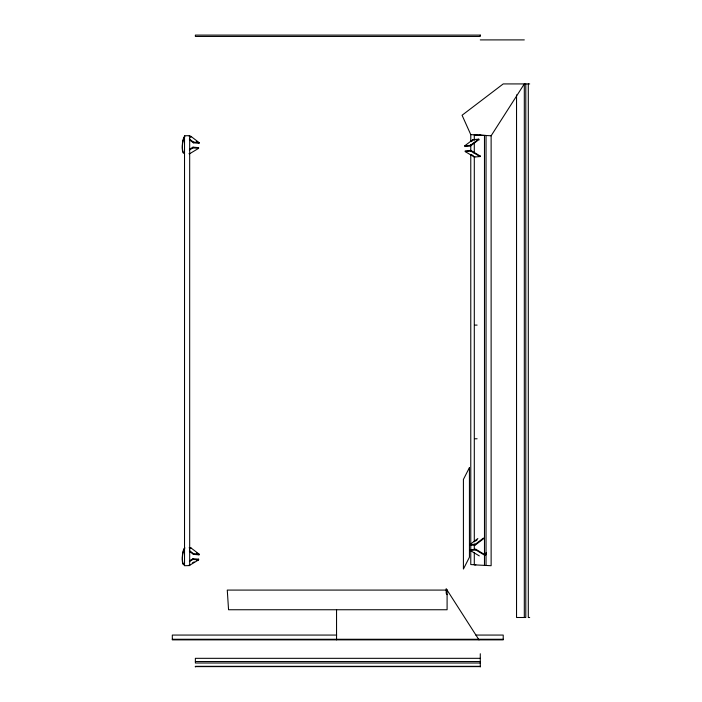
<?xml version="1.0" encoding="UTF-8"?>
<svg xmlns="http://www.w3.org/2000/svg" width="702" height="702" viewBox="0 0 702 702"><rect width="100%" height="100%" fill="white"/><g stroke="black" fill="none" stroke-linecap="round" stroke-linejoin="round"><path stroke-width="1.05" d="M189.364 150.052L192.971 147.876L193.032 147.157L198.648 147.639L198.587 148.368L189.558 153.791A8.749 2.141 -85.1 0 1 188.987 153.633M189.136 136.258L191.014 136.416L199.07 142.576L199.008 143.296L193.401 142.813L193.462 142.085L189.426 139.014M189.364 561.6L192.971 559.424L193.032 558.704L198.648 559.187L198.587 559.906L189.558 565.338A8.749 2.141 -85.1 0 1 188.987 565.18M189.136 547.806L191.014 547.964L199.07 554.115L199.008 554.843L193.401 554.361L193.462 553.632L189.426 550.561M474.298 552.79L474.298 564.847L491.128 565.715L491.128 135.784L524.315 83.924L524.315 617.497M479.071 139.988A8.02 1.966 85.1 0 0 478.518 139.9L470.463 146.051L464.847 146.542L464.785 145.814L472.85 139.663L478.466 139.18A8.749 2.141 85.1 0 1 479.062 139.294M471.296 141.62L472.911 140.382M464.785 145.814L470.401 145.332L478.466 139.18M483.529 538.767L475.473 544.919L469.857 545.401L469.796 544.682L477.86 538.531M475.5 541.102L477.114 539.864M469.796 544.682L475.412 544.199L483.476 538.048M189.426 149.324L193.032 147.157M189.426 560.872L193.032 558.704M192.33 562.986L194.138 561.898M196.841 560.275L198.648 559.187M480.387 155.695A8.02 1.966 85.1 0 1 479.852 155.826L470.823 150.395L465.207 150.886L465.268 151.606L474.298 157.037L479.914 156.555A8.749 2.141 85.1 0 0 480.493 156.388M465.268 151.606L470.884 151.123L479.914 156.555M483.959 554.15L475.833 549.262L470.217 549.745L470.279 550.473L479.308 555.905M470.279 550.473L475.895 549.991L484.02 554.878M480.282 39.9L524.315 39.9M529.685 83.924L503.22 83.924L462.074 115.251L470.77 134.626L470.77 141.207M474.298 140.4L474.298 134.916L475.859 134.916M479.387 135.205L480.949 135.205M474.298 134.916L486.038 135.495L486.038 565.426M474.973 325.096L477.097 325.096M474.973 438.776L477.097 438.776M529.685 617.497L528.308 617.497L528.308 83.924M336.67 635.064L172.315 635.064L172.315 639.864L503.22 639.864L503.22 635.064L475.824 635.064M172.315 639.268L503.22 639.268M480.282 658.327L195.367 658.327L195.367 663.013L480.282 663.013M195.367 661.53L480.282 661.53M480.282 666.321L195.367 666.321L195.367 666.9M195.367 666.619L480.282 666.619M470.77 134.626L491.128 135.784M475.859 564.847L470.77 564.557L470.77 154.37M193.462 142.085L199.07 142.576M192.971 147.876L198.587 148.368M193.462 553.632L199.07 554.115M192.971 559.424L198.587 559.906M471.533 154.686L473.332 155.765M196.595 141.453L199.008 143.296M189.364 139.733L193.401 142.813M196.595 552.992L199.008 554.843M189.364 551.281L193.401 554.361M479.001 639.864L446.191 588.68L446.191 593.243L447.095 594.655M470.401 145.332L470.463 146.051M470.823 150.395L470.884 151.123M475.412 544.199L475.473 544.919M475.833 549.262L475.895 549.991M525.789 83.924L525.789 617.497L516.54 617.497L516.54 94.884M484.477 135.495L484.477 565.426M480.282 653.755L480.282 666.9M474.298 142.594L474.298 153.562M474.298 156.853L474.298 541.821M474.298 544.015L474.298 549.499M470.77 144.498L470.77 151.079M336.548 609.564L336.548 639.864M472.85 139.663A8.749 2.141 85.1 0 1 473.446 139.777M474.877 156.871A8.749 2.141 85.1 0 1 474.298 157.037M485.986 554.448A8.749 2.141 85.1 0 1 485.503 555.256M486.188 552.562A8.02 1.966 85.1 0 1 485.398 554.554M183.942 564.856A8.749 2.141 -85.1 0 1 182.274 557.265A8.749 2.141 -85.1 0 1 184.801 547.595M184.003 564.127A8.02 1.966 -85.1 0 1 182.459 557.177A8.02 1.966 -85.1 0 1 184.784 548.297M189.794 548.832A8.749 2.141 -85.1 0 1 191.014 547.964M183.942 153.308A8.749 2.141 -85.1 0 1 182.274 145.718A8.749 2.141 -85.1 0 1 184.801 136.048M184.003 152.588A8.02 1.966 -85.1 0 1 182.459 145.63A8.02 1.966 -85.1 0 1 184.784 136.75M190.409 136.53A8.749 2.141 -85.1 0 1 191.014 136.416M190.4 137.232A8.02 1.966 -85.1 0 1 190.953 137.144M469.436 467.62L463.417 479.422L463.417 569.024L469.436 557.221L469.436 467.62M189.68 135.653L184.521 135.784L184.521 565.715L189.68 565.584L189.68 135.653M480.282 35.1L195.367 35.1L195.367 36.451L480.282 36.451L480.282 35.1M447.095 590.084L227.272 590.084L228.554 609.748L447.095 609.748L447.095 590.084"/></g></svg>
